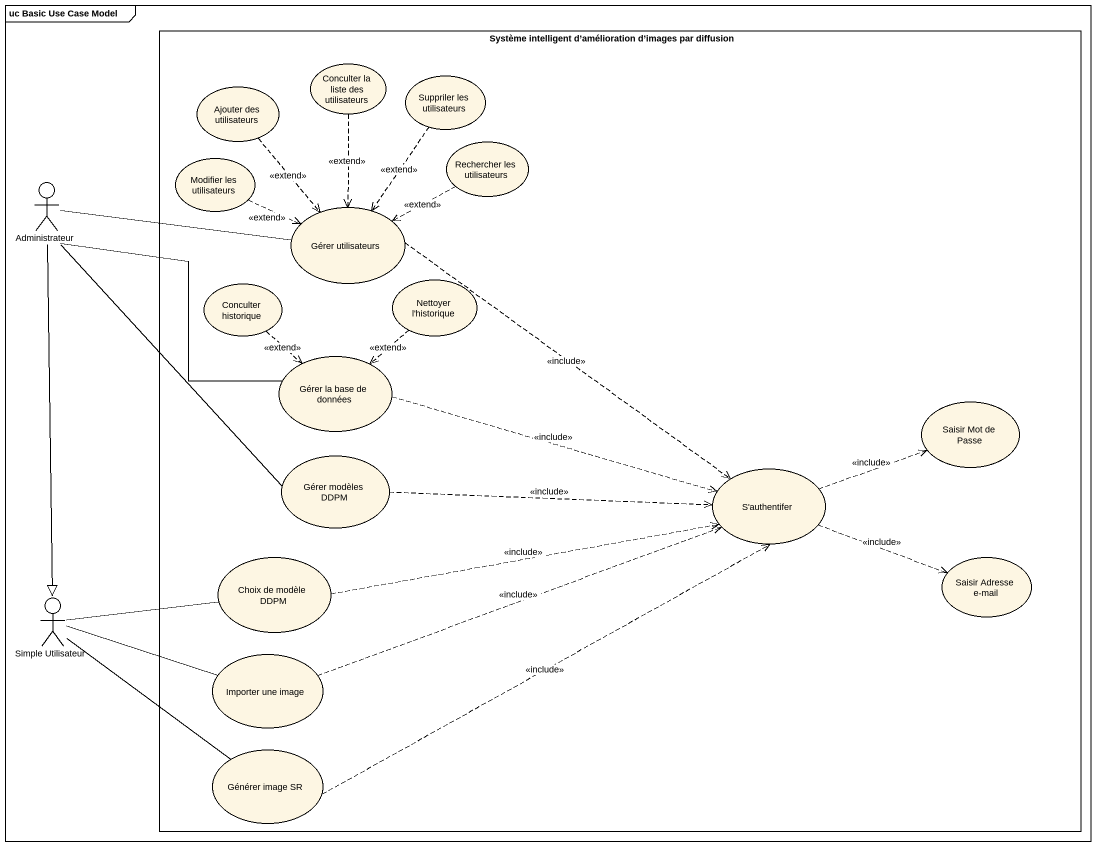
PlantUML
@startuml
mainframe uc Basic Use Case Model
rectangle "Système intelligent d’amélioration d’images par diffusion" as Système_intelligent_d {
  usecase "Conculter la liste des utilisateurs" as Conculter_la_liste_des
  usecase "Ajouter des utilisateurs" as Ajouter_des_utilisateurs
  usecase "Suppriler les utilisateurs" as Suppriler_les_utilisateurs
  usecase "Rechercher les utilisateurs" as Rechercher_les_utilisateurs
  usecase "Modifier les utilisateurs" as Modifier_les_utilisateurs
  usecase "Gérer utilisateurs" as Gérer_utilisateurs
  usecase "Conculter historique" as Conculter_historique
  usecase "Nettoyer l'historique" as Nettoyer_l_historique
  usecase "Gérer la base de données" as Gérer_la_base_de_données
  usecase "Saisir Mot de Passe" as Saisir_Mot_de_Passe
  usecase "Gérer modèles DDPM" as Gérer_modèles_DDPM
  usecase "S'authentifer" as S_authentifer
  usecase "Choix de modèle DDPM" as Choix_de_modèle_DDPM
  usecase "Saisir Adresse e-mail" as Saisir_Adresse_e_mail
  usecase "Importer une image" as Importer_une_image
  usecase "Générer image SR" as Générer_image_SR
}
actor Administrateur
actor "Simple Utilisateur" as Simple_Utilisateur
Conculter_la_liste_des ..> Gérer_utilisateurs : <<extend>>
Ajouter_des_utilisateurs ..> Gérer_utilisateurs : <<extend>>
Suppriler_les_utilisateurs ..> Gérer_utilisateurs : <<extend>>
Rechercher_les_utilisateurs .left.> Gérer_utilisateurs : <<extend>>
Administrateur -right- Gérer_utilisateurs
Administrateur -right- Gérer_la_base_de_données
Administrateur -- Gérer_modèles_DDPM
Administrateur --|> Simple_Utilisateur
Modifier_les_utilisateurs .right.> Gérer_utilisateurs : <<extend>>
Gérer_utilisateurs ..> S_authentifer : <<include>>
Conculter_historique ..> Gérer_la_base_de_données : <<extend>>
Nettoyer_l_historique ..> Gérer_la_base_de_données : <<extend>>
Gérer_la_base_de_données .right.> S_authentifer : <<include>>
Gérer_modèles_DDPM .right.> S_authentifer : <<include>>
S_authentifer .right.> Saisir_Mot_de_Passe : <<include>>
S_authentifer .right.> Saisir_Adresse_e_mail : <<include>>
Choix_de_modèle_DDPM .right.> S_authentifer : <<include>>
Simple_Utilisateur -right- Choix_de_modèle_DDPM
Simple_Utilisateur -right- Importer_une_image
Simple_Utilisateur -- Générer_image_SR
Importer_une_image .right.> S_authentifer : <<include>>
Générer_image_SR .right.> S_authentifer : <<include>>
@enduml
